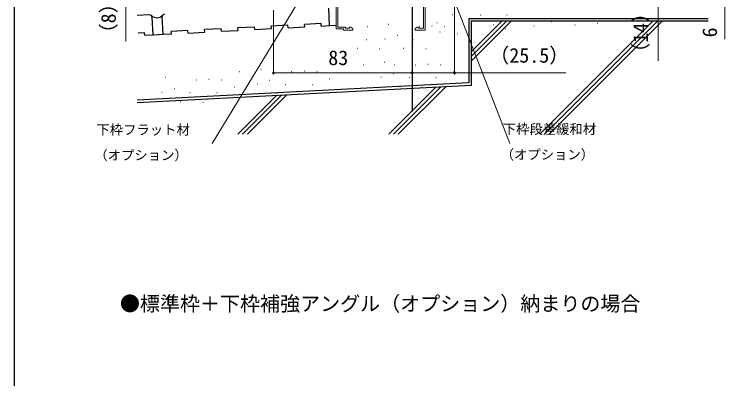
# Model space of a CAD drawing. Units: millimetres, scale not verified. Extents: x -525 to 525, y -783 to 779.
# Drawn here: x -525 to -99, y 138.5 to 357.1 of the extents above; entities that cross this region are included whole.
import ezdxf
from ezdxf.enums import TextEntityAlignment as Align

# ---------------------------------------------------------------- set-up
doc = ezdxf.new("R2010")
doc.units = ezdxf.units.MM
doc.header["$LTSCALE"] = 4
for name, color, linetype in [('0-1_USER1', 3, 'Continuous'), ('0-4_YKK_12', 2, 'Continuous'), ('0-7_YKK_ZWAK', 7, 'Continuous'), ('0-8_YSS_K', 3, 'Continuous'), ('0-9_YSS_KE', 3, 'Continuous')]:
    doc.layers.add(name, color=color, linetype=linetype)
doc.layers.add('0-3_YKK_11E', color=4, linetype='Continuous', lineweight=18)
doc.layers.add('0-6_YKK_D', color=6, linetype='Continuous', lineweight=18)
doc.styles.add('ＭＳ ゴシック', font='')
doc.styles.get('ＭＳ ゴシック').set_extended_font_data('MS Gothic')

msp = doc.modelspace()

# ---------------------------------------------------------------- linework, layer by layer
at = {"layer": '0-3_YKK_11E'}
for points in [[(-274.275, 383.402), (-278.642, 383.402), (-278.642, 347.602), (-284.642, 347.602), (-284.642, 348.602), (-283.516, 349.252), (-282.642, 349.252), (-282.642, 348.702), (-279.742, 348.702), (-279.742, 363.402), (-306.242, 363.402), (-307.042, 362.602), (-313.042, 362.602), (-313.842, 363.402), (-317.392, 363.402)], [(-322.692, 363.402), (-330.942, 363.402), (-330.942, 349.402), (-326.442, 349.402), (-326.442, 348.702), (-324.042, 348.702), (-324.042, 349.252), (-323.168, 349.252), (-322.042, 348.602), (-322.042, 347.602), (-327.542, 347.602), (-327.542, 348.302), (-332.042, 348.302), (-332.042, 364.602), (-279.842, 364.602), (-279.842, 373.402), (-285.042, 373.402)]]:
    msp.add_lwpolyline(points, dxfattribs=at)
at = {"layer": '0-4_YKK_12'}
msp.add_line((-286.542, 577.639), (-286.542, 298.825), dxfattribs=at)
at = {"layer": '0-6_YKK_D'}
for p, q in [((-139.042, 329.092), (-139.042, 370.602)), ((-261.042, 368.902), (-261.042, 320.932)), ((-99.042, 342.129), (-99.042, 364.602)), ((-369.542, 359.498), (-369.542, 320.932)), ((-286.542, 359.422), (-286.542, 320.932)), ((-286.542, 350.21), (-286.542, 320.932)), ((-369.542, 321.932), (-286.542, 321.932)), ((-286.542, 321.932), (-261.042, 321.932)), ((-194.239, 321.932), (-261.042, 321.932))]:
    msp.add_line(p, q, dxfattribs=at)
for points in [[(-269.39, 386.621), (-268.468, 384.243), (-227.871, 279.554)], [(-438.042, 368.602), (-458.042, 364.561), (-458.042, 340.72)], [(-353.92, 365.802), (-355.243, 363.622), (-406.265, 279.554)]]:
    msp.add_lwpolyline(points, dxfattribs=at)
for centre in [(-369.542, 321.932), (-286.542, 321.932), (-286.542, 321.932), (-261.042, 321.932)]:
    msp.add_circle(centre, 0.637, dxfattribs=at)
at = {"layer": '0-7_YKK_ZWAK'}
msp.add_line((-525, 747.2), (-525, -782.8), dxfattribs=at)
at = {"layer": '0-8_YSS_K'}
for p, q in [((-262.524, 356.981), (-262.324, 356.981)), ((-245.73, 356.694), (-245.53, 356.694)), ((-229.616, 356.701), (-229.416, 356.701)), ((-380.92, 349.388), (-390.906, 348.864)), ((-380.841, 347.89), (-380.92, 349.388)), ((-360.947, 350.434), (-370.933, 349.911)), ((-370.855, 348.413), (-370.933, 349.911)), ((-360.868, 348.937), (-360.947, 350.434)), ((-340.974, 351.481), (-350.961, 350.958)), ((-340.896, 349.983), (-340.974, 351.481)), ((-340.896, 349.983), (-335.905, 350.245)), ((-335.905, 350.245), (-332.042, 350.447)), ((-313.489, 349.674), (-313.289, 349.674)), ((-300.617, 351.193), (-300.417, 351.193)), ((-282.254, 349.632), (-282.054, 349.632)), ((-274.639, 350.093), (-274.439, 350.093)), ((-271.605, 352.095), (-271.405, 352.095)), ((-267.024, 349.632), (-266.824, 349.632)), ((-251.326, 351.368), (-251.126, 351.368)), ((-251.041, 353.099), (-211.506, 353.099)), ((-232.54, 353.099), (-251.041, 334.598)), ((-229.711, 353.099), (-251.041, 331.77)), ((-226.883, 353.099), (-251.041, 328.941)), ((-237.962, 350.97), (-237.762, 350.97)), ((-213.468, 350.182), (-213.268, 350.182)), ((-213.207, 353.099), (-109.045, 353.099)), ((-142.03, 353.099), (-209.885, 285.244)), ((-139.201, 353.099), (-207.057, 285.244)), ((-136.373, 353.099), (-204.228, 285.244)), ((-203.032, 352.658), (-202.832, 352.658)), ((-188.962, 350.701), (-188.762, 350.701)), ((-175.27, 351.701), (-175.07, 351.701)), ((-446.829, 345.934), (-450.698, 345.731)), ((-446.751, 344.436), (-446.829, 345.934)), ((-435.766, 345.011), (-430.773, 345.273)), ((-430.773, 345.273), (-430.851, 346.771)), ((-420.786, 345.796), (-410.8, 346.32)), ((-410.8, 346.32), (-410.878, 347.818)), ((-400.814, 346.843), (-390.827, 347.366)), ((-390.827, 347.366), (-390.906, 348.864)), ((-380.841, 347.89), (-370.855, 348.413)), ((-269.832, 346.426), (-269.632, 346.426)), ((-259.409, 345.362), (-259.209, 345.362)), ((-230.76, 348.325), (-230.56, 348.325)), ((-446.751, 344.436), (-441.757, 344.697)), ((-441.757, 344.697), (-435.766, 345.011)), ((-313.725, 342.01), (-313.525, 342.01)), ((-302.739, 342.296), (-302.539, 342.296)), ((-295.434, 344.479), (-295.234, 344.479)), ((-285.946, 342.01), (-285.746, 342.01)), ((-319.321, 336.684), (-319.121, 336.684)), ((-291.542, 336.684), (-291.342, 336.684)), ((-305.956, 336.286), (-305.756, 336.286)), ((-278.178, 336.286), (-277.978, 336.286)), ((-303.01, 328.301), (-302.81, 328.301)), ((-377.121, 324.205), (-376.921, 324.205)), ((-315.881, 326.782), (-315.681, 326.782)), ((-297.195, 326.74), (-296.995, 326.74)), ((-284.647, 326.74), (-284.447, 326.74)), ((-277.032, 327.201), (-276.832, 327.201)), ((-269.416, 326.74), (-269.216, 326.74)), ((-389.992, 322.687), (-389.792, 322.687)), ((-358.758, 322.644), (-358.558, 322.644)), ((-351.143, 323.106), (-350.943, 323.106)), ((-343.527, 322.644), (-343.327, 322.644)), ((-297.827, 321.587), (-297.627, 321.587)), ((-261.801, 322.47), (-261.601, 322.47)), ((-434.353, 319.302), (-434.153, 319.302)), ((-415.99, 317.74), (-415.79, 317.74)), ((-408.375, 318.202), (-408.175, 318.202)), ((-400.76, 317.74), (-400.56, 317.74)), ((-379.243, 315.309), (-379.043, 315.309)), ((-371.938, 317.492), (-371.738, 317.492)), ((-335.912, 318.375), (-335.712, 318.375)), ((-305.132, 319.404), (-304.932, 319.404)), ((-288.339, 319.118), (-288.139, 319.118)), ((-272.224, 319.124), (-272.024, 319.124)), ((-429.17, 312.588), (-428.97, 312.588)), ((-393.144, 313.471), (-392.944, 313.471)), ((-362.45, 315.022), (-362.25, 315.022)), ((-346.335, 315.029), (-346.135, 315.029)), ((-272.32, 313.318), (-300.395, 285.244)), ((-269.336, 313.475), (-297.566, 285.244)), ((-266.351, 313.631), (-294.738, 285.244)), ((-293.935, 313.792), (-293.735, 313.792)), ((-280.57, 313.394), (-280.37, 313.394)), ((-436.475, 310.405), (-436.275, 310.405)), ((-419.682, 310.119), (-419.482, 310.119)), ((-403.567, 310.125), (-403.367, 310.125)), ((-367.836, 308.313), (-390.904, 285.244)), ((-364.851, 308.469), (-388.076, 285.244)), ((-361.866, 308.626), (-385.247, 285.244)), ((-368.046, 309.696), (-367.846, 309.696)), ((-354.681, 309.298), (-354.481, 309.298)), ((-425.278, 304.793), (-425.078, 304.793)), ((-411.913, 304.394), (-411.713, 304.394))]:
    msp.add_line(p, q, dxfattribs=at)
for points in [[(-251.041, 353.099), (-251.041, 314.434), (-451.247, 303.941)], [(-360.868, 348.937), (-350.882, 349.46), (-350.961, 350.958)], [(-420.786, 345.796), (-420.865, 347.294), (-430.851, 346.771)], [(-400.814, 346.843), (-400.892, 348.341), (-410.878, 347.818)]]:
    msp.add_lwpolyline(points, dxfattribs=at)
msp.add_arc((-439.539, 359.85), 4.881, 228.06649, 315.93975, dxfattribs=at)
at = {"layer": '0-9_YSS_KE'}
for p, q in [((-335.905, 350.245), (-336.455, 360.73)), ((-443.883, 356.602), (-451.247, 356.216)), ((-441.757, 344.697), (-442.307, 355.183)), ((-435.766, 345.011), (-436.315, 355.497)), ((-252.541, 354.599), (-109.045, 354.599))]:
    msp.add_line(p, q, dxfattribs=at)
msp.add_lwpolyline([(-252.541, 354.599), (-252.541, 315.857), (-451.247, 305.443)], dxfattribs=at)
for centre, start, end in [((-443.805, 355.104), 3, 93), ((-434.817, 355.575), 93, 183)]:
    msp.add_arc(centre, 1.5, start, end, dxfattribs=at)

# ---------------------------------------------------------------- texts
at = {"layer": '0-1_USER1', "style": 'ＭＳ ゴシック'}
msp.add_text('●標準枠＋下枠補強アングル（オプション）納まりの場合', height=8.798, dxfattribs=at).set_placement((-461.636, 176.507), align=Align.BOTTOM_LEFT)
at = {"layer": '0-6_YKK_D', "style": 'ＭＳ ゴシック'}
for s, p in [('（8）', (-461.474, 339.584)), ('（14）', (-142.474, 327.956)), ('6', (-101.042, 343.174))]:
    msp.add_text(s, height=8.798, rotation=90, dxfattribs=at).set_placement(p, align=Align.BOTTOM_LEFT)
for s, height, p in [('（25.5）', 8.798, (-240.217, 325.364)), ('83', 8.798, (-336.735, 323.932)), ('下枠フラット材', 5.865, (-475.727, 283.119)), ('下枠段差緩和材', 5.865, (-232.161, 283.499)), ('（オプション）', 5.865, (-476.954, 267.876)), ('（オプション）', 5.865, (-233.388, 268.256))]:
    msp.add_text(s, height=height, dxfattribs=at).set_placement(p, align=Align.BOTTOM_LEFT)

doc.saveas('drawing.dxf')
